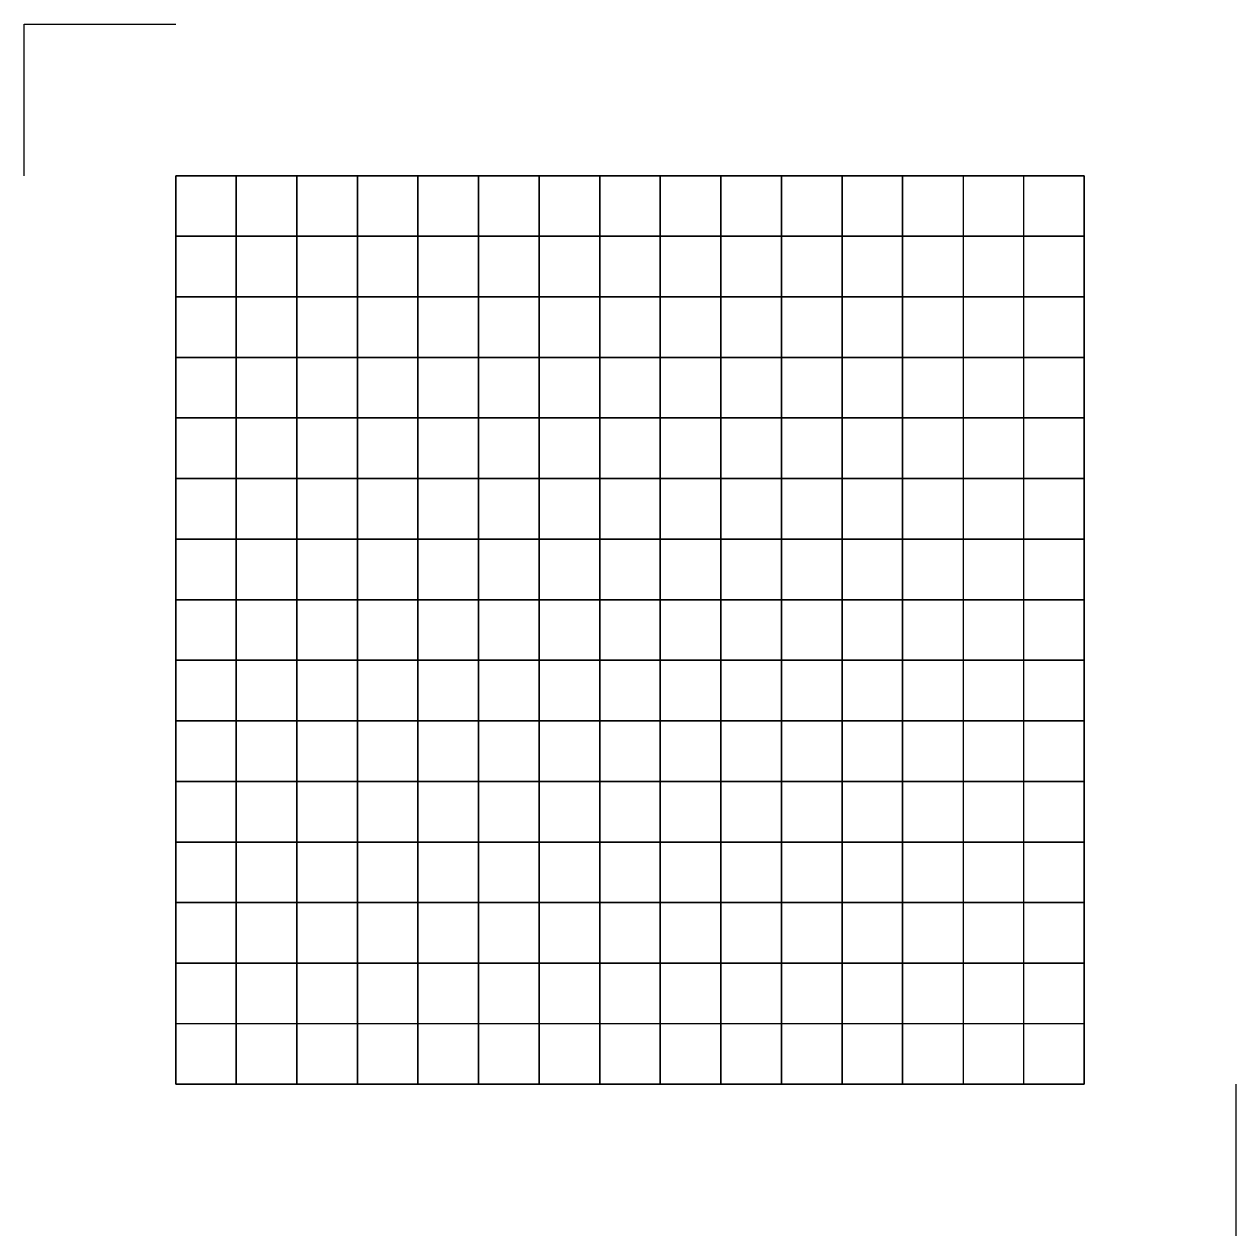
# Model space of a CAD drawing. Header units: millimetres. Extents: x 21.7 to 101.7, y 17.2 to 97.2.
import ezdxf

# ---------------------------------------------------------------- set-up
doc = ezdxf.new("R2010")
doc.units = ezdxf.units.MM
doc.header["$MEASUREMENT"] = 0

msp = doc.modelspace()

# ---------------------------------------------------------------- linework, layer by layer
for points in [[(21.661, 87.159), (21.661, 97.159), (31.661, 97.159)], [(31.661, 82.159), (31.661, 87.159), (91.661, 87.159), (91.661, 82.159)], [(31.661, 83.159), (91.661, 83.159), (91.661, 79.159), (31.661, 79.159)], [(91.661, 82.159), (91.661, 77.159)], [(31.661, 77.159), (31.661, 79.159)], [(31.661, 72.159), (31.661, 77.159)], [(91.661, 77.159), (91.661, 72.159)], [(31.661, 67.159), (31.661, 72.159)], [(91.661, 72.159), (91.661, 67.159)], [(31.661, 62.159), (31.661, 67.159)], [(91.661, 67.159), (91.661, 62.159)], [(31.661, 57.159), (31.661, 62.159)], [(91.661, 62.159), (91.661, 57.159)], [(31.661, 52.159), (31.661, 57.159)], [(91.661, 57.159), (91.661, 52.159)], [(31.661, 47.159), (31.661, 52.159)], [(91.661, 52.159), (91.661, 47.159)], [(31.661, 42.159), (31.661, 47.159)], [(91.661, 47.159), (91.661, 42.159)], [(31.661, 37.159), (31.661, 42.159)], [(91.661, 42.159), (91.661, 37.159)], [(31.661, 32.159), (31.661, 37.159)], [(91.661, 37.159), (91.661, 32.159)], [(91.661, 32.159), (91.661, 27.159), (31.661, 27.159), (31.661, 32.159)], [(101.661, 27.159), (101.661, 17.159)]]:
    msp.add_lwpolyline(points)
for points in [[(31.661, 27.159), (91.661, 27.159), (91.661, 87.159), (31.661, 87.159)], [(31.661, 87.159), (91.661, 87.159), (91.661, 83.159), (31.661, 83.159)], [(35.661, 27.159), (31.661, 27.159), (31.661, 87.159), (35.661, 87.159)], [(39.661, 27.159), (35.661, 27.159), (35.661, 87.159), (39.661, 87.159)], [(43.661, 27.159), (39.661, 27.159), (39.661, 87.159), (43.661, 87.159)], [(47.661, 27.159), (43.661, 27.159), (43.661, 87.159), (47.661, 87.159)], [(51.661, 27.159), (47.661, 27.159), (47.661, 87.159), (51.661, 87.159)], [(55.661, 27.159), (51.661, 27.159), (51.661, 87.159), (55.661, 87.159)], [(59.661, 27.159), (55.661, 27.159), (55.661, 87.159), (59.661, 87.159)], [(63.661, 27.159), (59.661, 27.159), (59.661, 87.159), (63.661, 87.159)], [(67.661, 27.159), (63.661, 27.159), (63.661, 87.159), (67.661, 87.159)], [(71.661, 27.159), (67.661, 27.159), (67.661, 87.159), (71.661, 87.159)], [(75.661, 27.159), (71.661, 27.159), (71.661, 87.159), (75.661, 87.159)], [(79.661, 27.159), (75.661, 27.159), (75.661, 87.159), (79.661, 87.159)], [(83.661, 27.159), (79.661, 27.159), (79.661, 87.159), (83.661, 87.159)], [(87.661, 87.159), (83.661, 87.159), (83.661, 27.159), (87.661, 27.159)], [(91.661, 27.159), (87.661, 27.159), (87.661, 87.159), (91.661, 87.159)], [(31.661, 79.159), (91.661, 79.159), (91.661, 75.159), (31.661, 75.159)], [(31.661, 75.159), (91.661, 75.159), (91.661, 71.159), (31.661, 71.159)], [(31.661, 71.159), (91.661, 71.159), (91.661, 67.159), (31.661, 67.159)], [(31.661, 67.159), (91.661, 67.159), (91.661, 63.159), (31.661, 63.159)], [(31.661, 63.159), (91.661, 63.159), (91.661, 59.159), (31.661, 59.159)], [(31.661, 63.159), (31.661, 59.159), (91.661, 59.159), (91.661, 63.159)], [(31.661, 59.159), (91.661, 59.159), (91.661, 55.159), (31.661, 55.159)], [(31.661, 55.159), (91.661, 55.159), (91.661, 51.159), (31.661, 51.159)], [(31.661, 55.159), (31.661, 47.159), (91.661, 47.159), (91.661, 55.159)], [(31.661, 51.159), (91.661, 51.159), (91.661, 47.159), (31.661, 47.159)], [(31.661, 47.159), (91.661, 47.159), (91.661, 43.159), (31.661, 43.159)], [(31.661, 43.159), (91.661, 43.159), (91.661, 39.159), (31.661, 39.159)], [(31.661, 39.159), (91.661, 39.159), (91.661, 35.159), (31.661, 35.159)], [(31.661, 35.159), (91.661, 35.159), (91.661, 31.159), (31.661, 31.159)], [(31.661, 27.159), (91.661, 27.159), (91.661, 31.159), (31.661, 31.159)]]:
    msp.add_lwpolyline(points, close=True)

doc.saveas('drawing.dxf')
